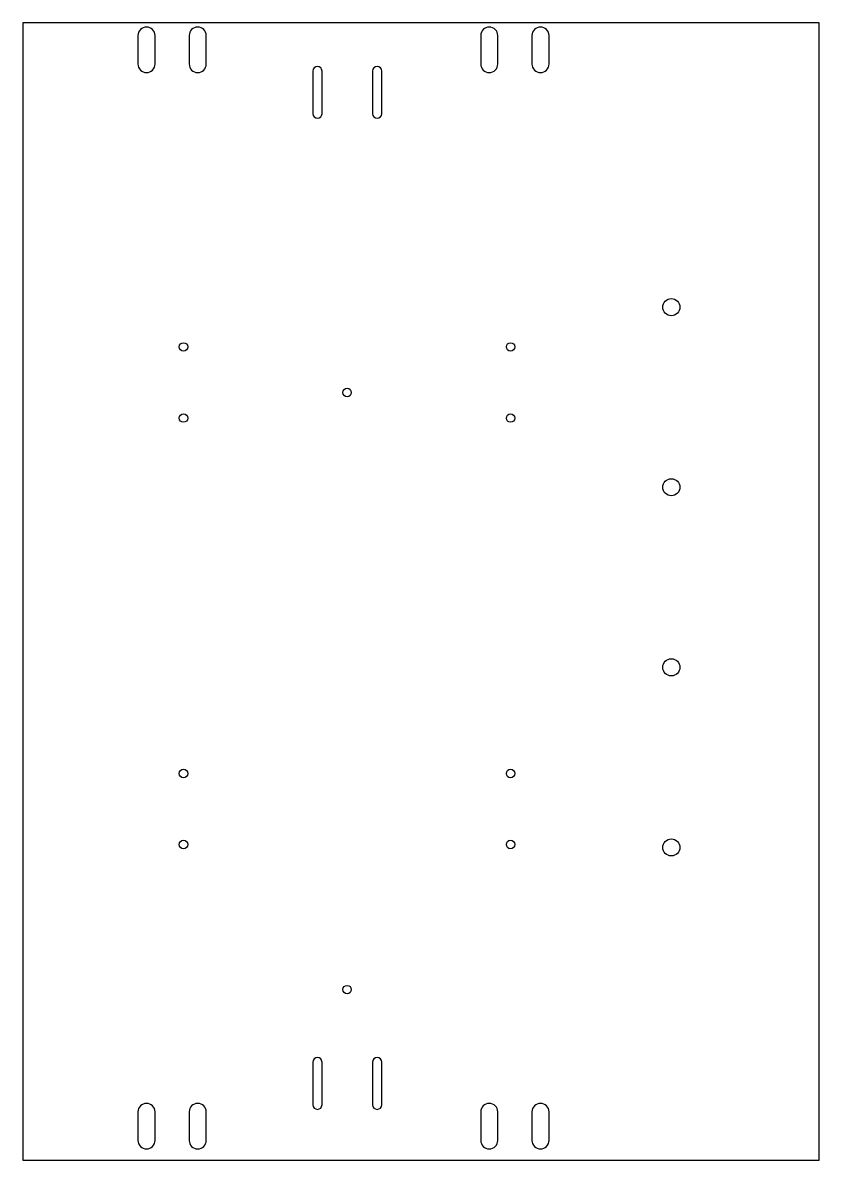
# Model space of a CAD drawing. Header units: millimetres. Extents: x 0 to 280, y 0 to 400.
import ezdxf

# ---------------------------------------------------------------- set-up
doc = ezdxf.new("R2010")
doc.units = ezdxf.units.MM
doc.layers.add('Shape2DView', color=7, linetype='CONTINUOUS')

msp = doc.modelspace()

# ---------------------------------------------------------------- linework, layer by layer
at = {"layer": 'Shape2DView'}
for p, q in [((0, 400), (0, 0)), ((280, 400), (0, 400)), ((280, 0), (280, 400)), ((40.5, 395.5), (40.5, 385.5)), ((46.5, 385.5), (46.5, 395.5)), ((58.5, 395.5), (58.5, 385.5)), ((64.5, 385.5), (64.5, 395.5)), ((161, 395.5), (161, 385.5)), ((167, 385.5), (167, 395.5)), ((179, 395.5), (179, 385.5)), ((185, 385.5), (185, 395.5)), ((102, 383), (102, 368)), ((105.2, 368), (105.2, 383)), ((123, 383), (123, 368)), ((126.2, 368), (126.2, 383)), ((102, 34.5), (102, 19.5)), ((105.2, 19.5), (105.2, 34.5)), ((123, 34.5), (123, 19.5)), ((126.2, 19.5), (126.2, 34.5)), ((40.5, 17), (40.5, 7)), ((46.5, 7), (46.5, 17)), ((58.5, 17), (58.5, 7)), ((64.5, 7), (64.5, 17)), ((161, 17), (161, 7)), ((167, 7), (167, 17)), ((179, 17), (179, 7)), ((185, 7), (185, 17)), ((0, 0), (280, 0))]:
    msp.add_line(p, q, dxfattribs=at)
for centre, radius in [((228, 299.99), 3), ((56.5, 286), 1.5), ((171.5, 286), 1.5), ((114, 270), 1.5), ((56.5, 261), 1.5), ((171.5, 261), 1.5), ((228, 236.66), 3), ((228, 173.33), 3), ((56.5, 136), 1.5), ((171.5, 136), 1.5), ((56.5, 111), 1.5), ((171.5, 111), 1.5), ((228, 110), 3), ((114, 60), 1.5)]:
    msp.add_circle(centre, radius, dxfattribs=at)
for centre, radius, start, end in [((43.5, 395.5), 3, 0, 180), ((61.5, 395.5), 3, 0, 180), ((164, 395.5), 3, 0, 180), ((182, 395.5), 3, 0, 180), ((43.5, 385.5), 3, 180, 0), ((61.5, 385.5), 3, 180, 0), ((103.6, 383), 1.6, 0, 180), ((124.6, 383), 1.6, 0, 180), ((164, 385.5), 3, 180, 0), ((182, 385.5), 3, 180, 0), ((103.6, 368), 1.6, 180, 0), ((124.6, 368), 1.6, -180, 0), ((103.6, 34.5), 1.6, 0, 180), ((124.6, 34.5), 1.6, 0, 180), ((43.5, 17), 3, 0, 180), ((61.5, 17), 3, 0, 180), ((164, 17), 3, 0, 180), ((182, 17), 3, 0, 180), ((103.6, 19.5), 1.6, 180, 0), ((124.6, 19.5), 1.6, 180, 0), ((43.5, 7), 3, 180, 0), ((61.5, 7), 3, 180, 0), ((164, 7), 3, 180, 0), ((182, 7), 3, 180, 0)]:
    msp.add_arc(centre, radius, start, end, dxfattribs=at)

doc.saveas('drawing.dxf')
